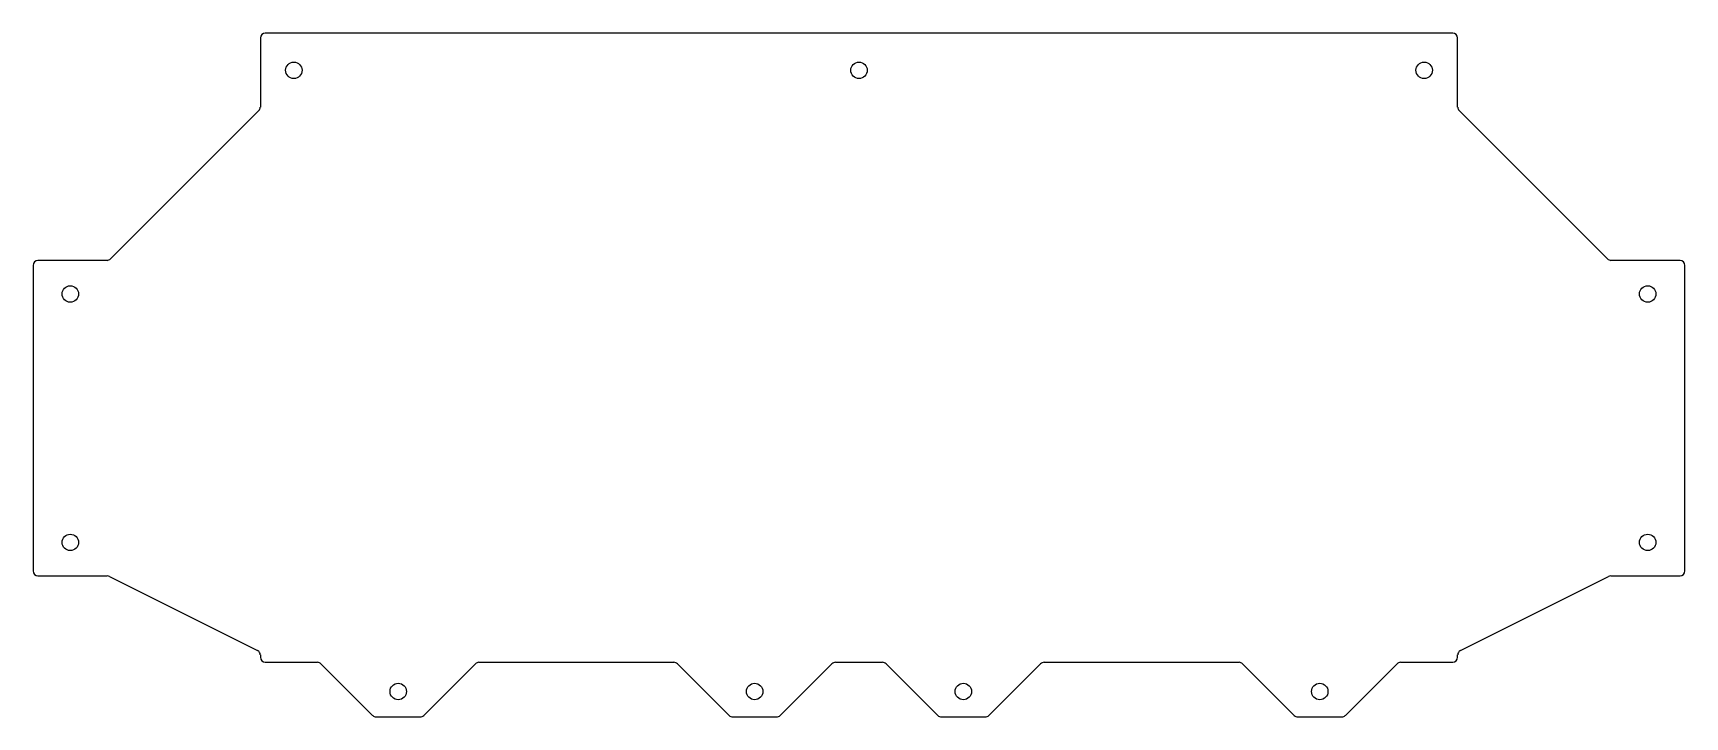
# Model space of a CAD drawing. Header units: inches. Extents: x -13.1 to 13.1, y -5.4 to 5.4.
import ezdxf

# ---------------------------------------------------------------- set-up
doc = ezdxf.new("R2010")
doc.units = ezdxf.units.IN
doc.layers.add('CUTOUTS', color=1, linetype='CONTINUOUS')
doc.layers.add('PERIMETER', color=5, linetype='CONTINUOUS')

msp = doc.modelspace()

# ---------------------------------------------------------------- linework, layer by layer
at = {"layer": 'CUTOUTS'}
for centre in [(-8.957, 4.828), (0, 4.828), (8.957, 4.828), (-12.5, 1.284), (12.5, 1.284), (-12.5, -2.653), (12.5, -2.653), (-7.303, -5.015), (-1.654, -5.015), (1.654, -5.015), (7.303, -5.015)]:
    msp.add_circle(centre, 0.13, dxfattribs=at)
at = {"layer": 'PERIMETER'}
for p, q in [((-9.488, 5.34), (-9.488, 4.245)), ((9.409, 5.418), (-9.409, 5.418)), ((9.488, 4.245), (9.488, 5.34)), ((-9.511, 4.19), (-11.862, 1.839)), ((11.862, 1.839), (9.511, 4.19)), ((-13.091, 1.737), (-13.091, -3.105)), ((-11.918, 1.816), (-13.012, 1.816)), ((13.012, 1.816), (11.918, 1.816)), ((13.091, -3.105), (13.091, 1.737)), ((-13.012, -3.184), (-11.914, -3.184)), ((-11.879, -3.192), (-9.532, -4.366)), ((9.532, -4.366), (11.879, -3.192)), ((11.914, -3.184), (13.012, -3.184)), ((-9.488, -4.436), (-9.488, -4.473)), ((9.488, -4.473), (9.488, -4.436)), ((-9.409, -4.552), (-8.583, -4.552)), ((-8.528, -4.575), (-7.708, -5.395)), ((-6.899, -5.395), (-6.079, -4.575)), ((-6.023, -4.552), (-2.934, -4.552)), ((-2.878, -4.575), (-2.058, -5.395)), ((-1.249, -5.395), (-0.429, -4.575)), ((-0.373, -4.552), (0.373, -4.552)), ((0.429, -4.575), (1.249, -5.395)), ((2.058, -5.395), (2.878, -4.575)), ((2.934, -4.552), (6.023, -4.552)), ((6.079, -4.575), (6.899, -5.395)), ((7.708, -5.395), (8.528, -4.575)), ((8.583, -4.552), (9.409, -4.552)), ((-7.652, -5.418), (-6.954, -5.418)), ((-2.002, -5.418), (-1.305, -5.418)), ((1.305, -5.418), (2.002, -5.418)), ((6.954, -5.418), (7.652, -5.418))]:
    msp.add_line(p, q, dxfattribs=at)
for centre, start, end in [((-9.409, 5.34), 90, 180), ((9.409, 5.34), 0, 90), ((-9.567, 4.245), -45, 0), ((9.567, 4.245), 180, 225), ((-11.918, 1.895), 270, 315), ((11.918, 1.895), 225, 270), ((-13.012, 1.737), 90, 180), ((13.012, 1.737), 0, 90), ((-13.012, -3.105), 180, 270), ((13.012, -3.105), 270, 360), ((-11.914, -3.263), 63.4349, 90), ((11.914, -3.263), 90, 116.5651), ((-9.567, -4.436), 0, 63.4349), ((9.567, -4.436), 116.5651, 180), ((-9.409, -4.473), 180, 270), ((-8.583, -4.631), 45, 90), ((-6.023, -4.631), 90, 135), ((-2.934, -4.631), 45, 90), ((-0.373, -4.631), 90, 135), ((0.373, -4.631), 45, 90), ((2.934, -4.631), 90, 135), ((6.023, -4.631), 45, 90), ((8.583, -4.631), 90, 135), ((9.409, -4.473), -90, 0), ((-7.652, -5.34), 225, 270), ((-6.954, -5.34), 270, 315), ((-2.002, -5.34), 225, 270), ((-1.305, -5.34), 270, 315), ((1.305, -5.34), 225, 270), ((2.002, -5.34), 270, 315), ((6.954, -5.34), 225, 270), ((7.652, -5.34), 270, 315)]:
    msp.add_arc(centre, 0.0787, start, end, dxfattribs=at)

doc.saveas('drawing.dxf')
